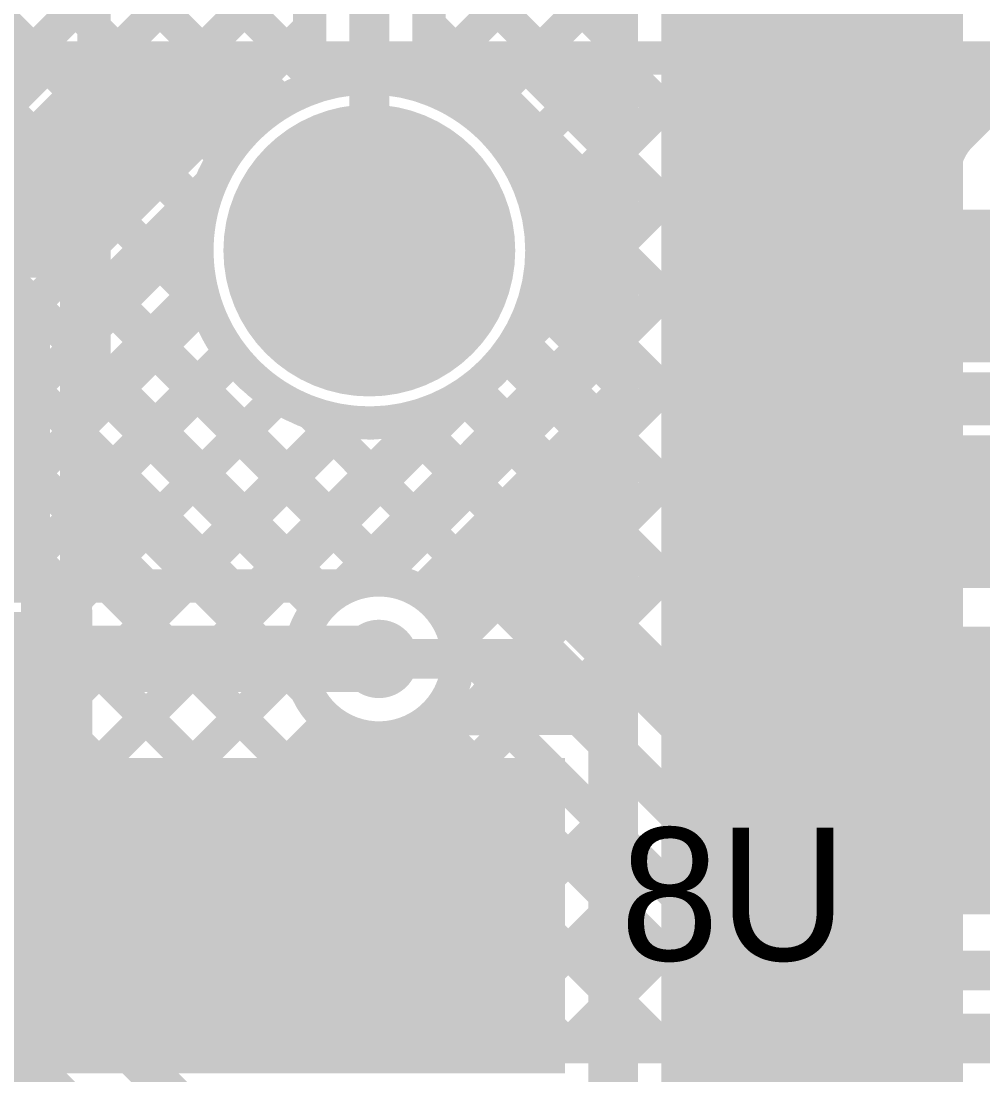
# Model space of a CAD drawing. Header units: millimetres. Extents: x 0.79 to 4.38, y 0.99 to 3.94.
# Drawn here: x 1.32 to 1.61, y 2.2115 to 2.5291 of the extents above; entities that cross this region are included whole.
import ezdxf

# ---------------------------------------------------------------- set-up
doc = ezdxf.new("R2010")
doc.units = ezdxf.units.MM
doc.header["$MEASUREMENT"] = 0
for name, color, linetype in [('BottomLayer', 5, 'Continuous'), ('BottomOverlay', 54, 'Continuous'), ('BottomPaste', 16, 'Continuous'), ('BottomSolder', 6, 'Continuous'), ('MultiLayer', 9, 'Continuous'), ('PadHoleLayer', 156, 'Continuous'), ('TopLayer', 1, 'Continuous'), ('TopOverlay', 2, 'Continuous'), ('TopSolder', 216, 'Continuous'), ('ViaHoleLayer', 16, 'Continuous')]:
    doc.layers.add(name, color=color, linetype=linetype)

# ---------------------------------------------------------------- blocks, each defined once
blk = doc.blocks.new('PS2801C_1_F3_A_B_2')
at = {"layer": 'BottomLayer'}
for points in [[(-0.03937, 0.03228), (0.03937, 0.03228), (-0.03937, 0.06772), (0.03937, 0.06772)], [(0.23622, 0.03228), (0.31496, 0.03228), (0.23622, 0.06772), (0.31496, 0.06772)], [(-0.03937, -0.01772), (0.03937, -0.01772), (-0.03937, 0.01772), (0.03937, 0.01772)], [(0.23622, -0.01772), (0.31496, -0.01772), (0.23622, 0.01772), (0.31496, 0.01772)]]:
    blk.add_solid(points, dxfattribs=at)
at = {"layer": 'BottomOverlay', "const_width": 0.01}
for points in [[(0.259, 0.085), (0.017, 0.085)], [(0.259, -0.035), (0.017, -0.035)]]:
    blk.add_lwpolyline(points, dxfattribs=at)
at = {"layer": 'BottomOverlay'}
for points, const_width in [([(0.0145, 0.085, 1), (0.0195, 0.085, 1)], 0.005), ([(0.2565, 0.085, 1), (0.2615, 0.085, 1)], 0.005), ([(-0.01993, -0.038, 1), (-0.03407, -0.038, 1)], 0.01575), ([(-0.03801, -0.038, 1), (-0.03013, -0.038, 1)], 0.00787), ([(-0.02387, -0.038, 1), (-0.01599, -0.038, 1)], 0.00787), ([(0.0145, -0.035, 1), (0.0195, -0.035, 1)], 0.005), ([(0.2565, -0.035, 1), (0.2615, -0.035, 1)], 0.005)]:
    blk.add_lwpolyline(points, format="xyb", close=True, dxfattribs=dict(at, const_width=const_width))
at = {"layer": 'BottomPaste'}
for points in [[(-0.03937, 0.03228), (0.03937, 0.03228), (-0.03937, 0.06772), (0.03937, 0.06772)], [(0.23622, 0.03228), (0.31496, 0.03228), (0.23622, 0.06772), (0.31496, 0.06772)], [(-0.03937, -0.01772), (0.03937, -0.01772), (-0.03937, 0.01772), (0.03937, 0.01772)], [(0.23622, -0.01772), (0.31496, -0.01772), (0.23622, 0.01772), (0.31496, 0.01772)]]:
    blk.add_solid(points, dxfattribs=at)
at = {"layer": 'BottomSolder'}
for points in [[(-0.04337, 0.02828), (0.04337, 0.02828), (-0.04337, 0.07172), (0.04337, 0.07172)], [(0.23222, 0.02828), (0.31896, 0.02828), (0.23222, 0.07172), (0.31896, 0.07172)], [(-0.04337, -0.02172), (0.04337, -0.02172), (-0.04337, 0.02172), (0.04337, 0.02172)], [(0.23222, -0.02172), (0.31896, -0.02172), (0.23222, 0.02172), (0.31896, 0.02172)]]:
    blk.add_solid(points, dxfattribs=at)
blk = doc.blocks.new('PS2801C_1_F3_A_B_4')
at = {"layer": 'BottomLayer'}
for points in [[(-0.03937, 0.03228), (0.03937, 0.03228), (-0.03937, 0.06772), (0.03937, 0.06772)], [(0.23622, 0.03228), (0.31496, 0.03228), (0.23622, 0.06772), (0.31496, 0.06772)], [(-0.03937, -0.01772), (0.03937, -0.01772), (-0.03937, 0.01772), (0.03937, 0.01772)], [(0.23622, -0.01772), (0.31496, -0.01772), (0.23622, 0.01772), (0.31496, 0.01772)]]:
    blk.add_solid(points, dxfattribs=at)
at = {"layer": 'BottomOverlay', "const_width": 0.01}
for points in [[(0.017, 0.085), (0.259, 0.085)], [(0.017, -0.035), (0.259, -0.035)]]:
    blk.add_lwpolyline(points, dxfattribs=at)
at = {"layer": 'BottomOverlay'}
for points, const_width in [([(0.0145, 0.085, 1), (0.0195, 0.085, 1)], 0.005), ([(0.2565, 0.085, 1), (0.2615, 0.085, 1)], 0.005), ([(-0.01993, -0.038, 1), (-0.03407, -0.038, 1)], 0.01575), ([(-0.03801, -0.038, 1), (-0.03013, -0.038, 1)], 0.00787), ([(-0.02387, -0.038, 1), (-0.01599, -0.038, 1)], 0.00787), ([(0.0145, -0.035, 1), (0.0195, -0.035, 1)], 0.005), ([(0.2565, -0.035, 1), (0.2615, -0.035, 1)], 0.005)]:
    blk.add_lwpolyline(points, format="xyb", close=True, dxfattribs=dict(at, const_width=const_width))
at = {"layer": 'BottomPaste'}
for points in [[(-0.03937, 0.03228), (0.03937, 0.03228), (-0.03937, 0.06772), (0.03937, 0.06772)], [(0.23622, 0.03228), (0.31496, 0.03228), (0.23622, 0.06772), (0.31496, 0.06772)], [(-0.03937, -0.01772), (0.03937, -0.01772), (-0.03937, 0.01772), (0.03937, 0.01772)], [(0.23622, -0.01772), (0.31496, -0.01772), (0.23622, 0.01772), (0.31496, 0.01772)]]:
    blk.add_solid(points, dxfattribs=at)
at = {"layer": 'BottomSolder'}
for points in [[(-0.04337, 0.02828), (0.04337, 0.02828), (-0.04337, 0.07172), (0.04337, 0.07172)], [(0.23222, 0.02828), (0.31896, 0.02828), (0.23222, 0.07172), (0.31896, 0.07172)], [(-0.04337, -0.02172), (0.04337, -0.02172), (-0.04337, 0.02172), (0.04337, 0.02172)], [(0.23222, -0.02172), (0.31896, -0.02172), (0.23222, 0.02172), (0.31896, 0.02172)]]:
    blk.add_solid(points, dxfattribs=at)
blk = doc.blocks.new('R__0603_B_31')
at = {"layer": 'BottomLayer'}
for points in [[(-0.045, 0.0175), (-0.045, -0.0175), (-0.015, 0.0175), (-0.015, -0.0175)], [(0.015, 0.0175), (0.015, -0.0175), (0.045, 0.0175), (0.045, -0.0175)]]:
    blk.add_solid(points, dxfattribs=at)
at = {"layer": 'BottomOverlay', "const_width": 0.01}
for points in [[(-0.052, -0.024), (-0.052, 0.024)], [(0.052, 0.024), (-0.052, 0.024)], [(0.052, -0.024), (0.052, 0.024)], [(0.052, -0.024), (-0.052, -0.024)]]:
    blk.add_lwpolyline(points, dxfattribs=at)
at = {"layer": 'BottomOverlay', "const_width": 0.005}
for points in [[(-0.0545, 0.024, 1), (-0.0495, 0.024, 1)], [(-0.0545, 0.024, 1), (-0.0495, 0.024, 1)], [(0.0495, 0.024, 1), (0.0545, 0.024, 1)], [(0.0495, 0.024, 1), (0.0545, 0.024, 1)], [(-0.0545, -0.024, 1), (-0.0495, -0.024, 1)], [(-0.0545, -0.024, 1), (-0.0495, -0.024, 1)], [(0.0495, -0.024, 1), (0.0545, -0.024, 1)], [(0.0495, -0.024, 1), (0.0545, -0.024, 1)]]:
    blk.add_lwpolyline(points, format="xyb", close=True, dxfattribs=at)
at = {"layer": 'BottomPaste'}
for points in [[(-0.045, 0.0175), (-0.045, -0.0175), (-0.015, 0.0175), (-0.015, -0.0175)], [(0.015, 0.0175), (0.015, -0.0175), (0.045, 0.0175), (0.045, -0.0175)]]:
    blk.add_solid(points, dxfattribs=at)
at = {"layer": 'BottomSolder'}
for points in [[(-0.049, 0.0215), (-0.049, -0.0215), (-0.011, 0.0215), (-0.011, -0.0215)], [(0.011, 0.0215), (0.011, -0.0215), (0.049, 0.0215), (0.049, -0.0215)]]:
    blk.add_solid(points, dxfattribs=at)
blk = doc.blocks.new('R__0402_B_35')
at = {"layer": 'BottomLayer'}
for points in [[(-0.0275, 0.0125), (-0.0275, -0.0125), (-0.0095, 0.0125), (-0.0095, -0.0125)], [(0.0095, 0.0125), (0.0095, -0.0125), (0.0275, 0.0125), (0.0275, -0.0125)]]:
    blk.add_solid(points, dxfattribs=at)
at = {"layer": 'BottomOverlay', "const_width": 0.01}
for points in [[(-0.034, 0.019), (-0.034, -0.019)], [(-0.034, 0.019), (0.034, 0.019)], [(0.034, 0.019), (0.034, -0.019)], [(-0.034, -0.019), (0.034, -0.019)]]:
    blk.add_lwpolyline(points, dxfattribs=at)
at = {"layer": 'BottomOverlay', "const_width": 0.005}
for points in [[(-0.0365, 0.019, 1), (-0.0315, 0.019, 1)], [(-0.0365, 0.019, 1), (-0.0315, 0.019, 1)], [(0.0315, 0.019, 1), (0.0365, 0.019, 1)], [(0.0315, 0.019, 1), (0.0365, 0.019, 1)], [(-0.0365, -0.019, 1), (-0.0315, -0.019, 1)], [(-0.0365, -0.019, 1), (-0.0315, -0.019, 1)], [(0.0315, -0.019, 1), (0.0365, -0.019, 1)], [(0.0315, -0.019, 1), (0.0365, -0.019, 1)]]:
    blk.add_lwpolyline(points, format="xyb", close=True, dxfattribs=at)
at = {"layer": 'BottomPaste'}
for points in [[(-0.0275, 0.0125), (-0.0275, -0.0125), (-0.0095, 0.0125), (-0.0095, -0.0125)], [(0.0095, 0.0125), (0.0095, -0.0125), (0.0275, 0.0125), (0.0275, -0.0125)]]:
    blk.add_solid(points, dxfattribs=at)
at = {"layer": 'BottomSolder'}
for points in [[(-0.0315, 0.0165), (-0.0315, -0.0165), (-0.0055, 0.0165), (-0.0055, -0.0165)], [(0.0055, 0.0165), (0.0055, -0.0165), (0.0315, 0.0165), (0.0315, -0.0165)]]:
    blk.add_solid(points, dxfattribs=at)
blk = doc.blocks.new('R__0603_B_36')
at = {"layer": 'BottomLayer'}
for points in [[(-0.045, 0.0175), (-0.045, -0.0175), (-0.015, 0.0175), (-0.015, -0.0175)], [(0.015, 0.0175), (0.015, -0.0175), (0.045, 0.0175), (0.045, -0.0175)]]:
    blk.add_solid(points, dxfattribs=at)
at = {"layer": 'BottomOverlay', "const_width": 0.01}
for points in [[(-0.052, 0.024), (-0.052, -0.024)], [(-0.052, 0.024), (0.052, 0.024)], [(0.052, 0.024), (0.052, -0.024)], [(-0.052, -0.024), (0.052, -0.024)]]:
    blk.add_lwpolyline(points, dxfattribs=at)
at = {"layer": 'BottomOverlay', "const_width": 0.005}
for points in [[(-0.0545, 0.024, 1), (-0.0495, 0.024, 1)], [(-0.0545, 0.024, 1), (-0.0495, 0.024, 1)], [(0.0495, 0.024, 1), (0.0545, 0.024, 1)], [(0.0495, 0.024, 1), (0.0545, 0.024, 1)], [(-0.0545, -0.024, 1), (-0.0495, -0.024, 1)], [(-0.0545, -0.024, 1), (-0.0495, -0.024, 1)], [(0.0495, -0.024, 1), (0.0545, -0.024, 1)], [(0.0495, -0.024, 1), (0.0545, -0.024, 1)]]:
    blk.add_lwpolyline(points, format="xyb", close=True, dxfattribs=at)
at = {"layer": 'BottomPaste'}
for points in [[(-0.045, 0.0175), (-0.045, -0.0175), (-0.015, 0.0175), (-0.015, -0.0175)], [(0.015, 0.0175), (0.015, -0.0175), (0.045, 0.0175), (0.045, -0.0175)]]:
    blk.add_solid(points, dxfattribs=at)
at = {"layer": 'BottomSolder'}
for points in [[(-0.049, 0.0215), (-0.049, -0.0215), (-0.011, 0.0215), (-0.011, -0.0215)], [(0.011, 0.0215), (0.011, -0.0215), (0.049, 0.0215), (0.049, -0.0215)]]:
    blk.add_solid(points, dxfattribs=at)
blk = doc.blocks.new('T________B_____12_P___95')
at = {"layer": 'BottomLayer', "const_width": 0.04}
for points in [[(0.98, 0, 1), (1.02, 0, 1)], [(1.18, 0, 1), (1.22, 0, 1)]]:
    blk.add_lwpolyline(points, format="xyb", close=True, dxfattribs=at)
at = {"layer": 'BottomSolder', "const_width": 0.044}
for points in [[(0.978, 0, 1), (1.022, 0, 1)], [(1.178, 0, 1), (1.222, 0, 1)]]:
    blk.add_lwpolyline(points, format="xyb", close=True, dxfattribs=at)
at = {"layer": 'MultiLayer', "const_width": 0.04}
for points in [[(0.98, 0, 1), (1.02, 0, 1)], [(1.18, 0, 1), (1.22, 0, 1)]]:
    blk.add_lwpolyline(points, format="xyb", close=True, dxfattribs=at)
at = {"layer": 'PadHoleLayer', "const_width": 0.0275}
for points in [[(0.98625, 0, 1), (1.01375, 0, 1)], [(1.18625, 0, 1), (1.21375, 0, 1)]]:
    blk.add_lwpolyline(points, format="xyb", close=True, dxfattribs=at)
at = {"layer": 'TopLayer', "const_width": 0.04}
for points in [[(0.98, 0, 1), (1.02, 0, 1)], [(1.18, 0, 1), (1.22, 0, 1)]]:
    blk.add_lwpolyline(points, format="xyb", close=True, dxfattribs=at)
at = {"layer": 'TopOverlay', "const_width": 0.01}
blk.add_lwpolyline([(-0.105, -0.162), (2.325, -0.162)], dxfattribs=at)
at = {"layer": 'TopSolder', "const_width": 0.044}
for points in [[(0.978, 0, 1), (1.022, 0, 1)], [(1.178, 0, 1), (1.222, 0, 1)]]:
    blk.add_lwpolyline(points, format="xyb", close=True, dxfattribs=at)

msp = doc.modelspace()

# ---------------------------------------------------------------- linework, layer by layer
at = {"layer": 'BottomLayer'}
for points, const_width in [([(1.034, 2.78438), (1.37612, 2.44226)], 0.01), ([(1.034, 2.75609), (1.33331, 2.45678)], 0.01), ([(1.034, 2.22194), (1.33006, 2.518)], 0.01), ([(1.29713, 2.45678), (1.35834, 2.518)], 0.01), ([(1.315, 2.518), (1.61353, 2.518)], 0.01), ([(1.32541, 2.45678), (1.38663, 2.518)], 0.01), ([(1.32866, 2.518), (1.37445, 2.47221)], 0.01), ([(1.35695, 2.518), (1.38355, 2.4914)], 0.01), ([(1.38523, 2.518), (1.39849, 2.50474)], 0.01), ([(1.40485, 2.50794), (1.41491, 2.518)], 0.01), ([(1.41352, 2.518), (1.41978, 2.51174)], 0.01), ([(1.42731, 2.3607), (1.58462, 2.518)], 0.01), ([(1.43602, 2.51082), (1.4432, 2.518)], 0.01), ([(1.4418, 2.518), (1.58662, 2.37318)], 0.01), ([(1.44979, 2.35489), (1.6129, 2.518)], 0.01), ([(1.45556, 2.50208), (1.47148, 2.518)], 0.01), ([(1.46441, 2.42608), (1.55633, 2.518)], 0.01), ([(1.46918, 2.48742), (1.49977, 2.518)], 0.01), ([(1.47008, 2.518), (1.58662, 2.40146)], 0.01), ([(1.47659, 2.46654), (1.52805, 2.518)], 0.01), ([(1.49837, 2.518), (1.58662, 2.42975)], 0.01), ([(1.52665, 2.518), (1.58662, 2.45803)], 0.01), ([(1.55494, 2.518), (1.59812, 2.47481)], 0.01), ([(1.58322, 2.518), (1.60488, 2.49634)], 0.01), ([(1.61151, 2.518), (1.61902, 2.51048)], 0.01), ([(1.60342, 2.49487), (1.62191, 2.51337)], 0.01), ([(1.33672, 2.4398), (1.37706, 2.48015)], 0.01), ([(1.59812, 2.47229), (1.59812, 2.48212)], 0.01), ([(1.59547, 2.47229), (1.59812, 2.47494)], 0.01), ([(1.58662, 2.47229), (1.59812, 2.47229)], 0.01), ([(1.58662, 2.41829), (1.58662, 2.47229)], 0.01), ([(1.47719, 2.354), (1.58662, 2.46344)], 0.01), ([(1.27728, 2.45678), (1.33672, 2.45678)], 0.01), ([(1.33331, 2.45678), (1.33672, 2.45338)], 0.01), ([(1.33672, 2.35404), (1.33672, 2.45678)], 0.01), ([(1.47674, 2.45478), (1.58641, 2.34511)], 0.01), ([(1.33672, 2.45338), (1.42944, 2.36065)], 0.01), ([(1.33672, 2.41152), (1.37418, 2.44898)], 0.01), ([(1.49271, 2.34124), (1.58662, 2.43515)], 0.01), ([(1.46974, 2.43349), (1.58641, 2.31683)], 0.01), ([(1.33672, 2.38324), (1.38292, 2.42944)], 0.01), ([(1.33672, 2.42509), (1.40963, 2.35218)], 0.01), ([(1.3365, 2.29817), (1.45892, 2.42059)], 0.01), ([(1.33672, 2.35495), (1.39758, 2.41582)], 0.01), ([(1.4564, 2.41855), (1.58641, 2.28854)], 0.01), ([(1.58662, 2.41829), (1.64562, 2.41829)], 0.01), ([(1.59204, 2.41229), (1.59804, 2.41829)], 0.01), ([(1.59808, 2.41829), (1.60408, 2.41229)], 0.01), ([(1.40726, 2.41112), (1.46349, 2.35489)], 0.01), ([(1.43721, 2.40945), (1.58566, 2.261)], 0.01), ([(1.58662, 2.41229), (1.64562, 2.41229)], 0.01), ([(1.58662, 2.35829), (1.58662, 2.41229)], 0.01), ([(1.58662, 2.40687), (1.59204, 2.41229)], 0.01), ([(1.3365, 2.32645), (1.41846, 2.40841)], 0.01), ([(1.50685, 2.3271), (1.58662, 2.40687)], 0.01), ([(1.33672, 2.39681), (1.406, 2.32752)], 0.01), ([(1.521, 2.31296), (1.58662, 2.37858)], 0.01), ([(1.33672, 2.36852), (1.39977, 2.30547)], 0.01), ([(1.58662, 2.35829), (1.59812, 2.35829)], 0.01), ([(1.59098, 2.35466), (1.59461, 2.35829)], 0.01), ([(1.59812, 2.35466), (1.59812, 2.35829)], 0.01), ([(1.325, 2.35404), (1.33672, 2.35404)], 0.01), ([(1.325, 2.351), (1.325, 2.35404)], 0.01), ([(1.33277, 2.351), (1.3358, 2.35404)], 0.01), ([(1.44348, 2.35489), (1.4716, 2.35489)], 0.01), ([(1.58641, 2.35466), (1.59812, 2.35466)], 0.01), ([(1.58641, 2.35008), (1.59098, 2.35466)], 0.01), ([(1.58641, 2.261), (1.58641, 2.35466)], 0.01), ([(1.325, 2.351), (1.3365, 2.351)], 0.01), ([(1.3365, 2.297), (1.3365, 2.351)], 0.01), ([(1.48436, 2.3496), (1.57295, 2.261)], 0.01), ([(1.53514, 2.29881), (1.58641, 2.35008)], 0.01), ([(1.3365, 2.34046), (1.38443, 2.29253)], 0.01), ([(1.3365, 2.26988), (1.40409, 2.33747)], 0.01), ([(1.42789, 2.33689), (1.4716, 2.33689)], 0.012), ([(1.4716, 2.33689), (1.5655, 2.243)], 0.012), ([(1.54928, 2.28467), (1.58641, 2.3218)], 0.01), ([(1.40107, 2.30617), (1.41312, 2.31822)], 0.01), ([(1.44318, 2.31863), (1.54181, 2.22)], 0.01), ([(1.44348, 2.31889), (1.46415, 2.31889)], 0.01), ([(1.46415, 2.31889), (1.55275, 2.2303)], 0.01), ([(1.41852, 2.315), (1.42163, 2.31189)], 0.01), ([(1.43434, 2.31115), (1.43904, 2.31585)], 0.01), ([(1.45438, 2.30291), (1.46726, 2.31578)], 0.01), ([(1.3365, 2.31217), (1.37487, 2.27381)], 0.01), ([(1.4684, 2.28864), (1.4814, 2.30164)], 0.01), ([(1.2775, 2.297), (1.3365, 2.297)], 0.01), ([(1.32339, 2.297), (1.32939, 2.291)], 0.01), ([(1.32933, 2.291), (1.33533, 2.297)], 0.01), ([(1.56342, 2.27053), (1.58641, 2.29351)], 0.01), ([(1.2775, 2.291), (1.3365, 2.291)], 0.01), ([(1.3365, 2.25996), (1.3365, 2.291)], 0.01), ([(1.47633, 2.26829), (1.49554, 2.2875)], 0.01), ([(1.3365, 2.28389), (1.37513, 2.24525)], 0.01), ([(1.34568, 2.25078), (1.37883, 2.28393)], 0.01), ([(1.46962, 2.23329), (1.50968, 2.27336)], 0.01), ([(1.307, 2.264), (1.369, 2.202)], 0.012), ([(1.58218, 2.261), (1.58641, 2.26523)], 0.01), ([(1.3365, 2.25996), (1.37646, 2.22)], 0.01), ([(1.57295, 2.261), (1.58641, 2.261)], 0.01), ([(1.48461, 2.22), (1.52382, 2.25922)], 0.01), ([(1.47689, 2.25663), (1.51353, 2.22)], 0.01), ([(1.35982, 2.23663), (1.37385, 2.25066)], 0.01), ([(1.51289, 2.22), (1.53797, 2.24507)], 0.01), ([(1.5655, 2.243), (1.722, 2.243)], 0.012), ([(1.30854, 2.237), (1.31735, 2.22819)], 0.01), ([(1.47047, 2.23477), (1.48524, 2.22)], 0.01), ([(1.306, 2.22819), (1.31735, 2.22819)], 0.01), ([(1.37396, 2.22249), (1.38209, 2.23062)], 0.01), ([(1.54118, 2.22), (1.55211, 2.23093)], 0.01), ([(1.56509, 2.225), (1.57009, 2.22)], 0.01), ([(1.5655, 2.225), (1.722, 2.225)], 0.01), ([(1.56946, 2.22), (1.57446, 2.225)], 0.01), ([(1.59338, 2.225), (1.59838, 2.22)], 0.01), ([(1.59775, 2.22), (1.60275, 2.225)], 0.01), ([(1.37646, 2.22), (1.39177, 2.22)], 0.01), ([(1.45823, 2.22), (2.09467, 2.22)], 0.01), ([(1.306, 2.20369), (1.32431, 2.20369)], 0.025), ([(1.32431, 2.20369), (1.361, 2.167)], 0.025)]:
    msp.add_lwpolyline(points, dxfattribs=dict(at, const_width=const_width))
at = {"layer": 'BottomLayer', "const_width": 0.01}
for points in [[(1.315, 2.518, -0.199396), (1.30225, 2.5233)], [(1.315, 2.518, -0.198912), (1.30227, 2.52327)], [(1.62191, 2.51337, -0.101619), (1.61353, 2.518)], [(1.59812, 2.48212, -0.199396), (1.60342, 2.49487)], [(1.59812, 2.48212, -0.198912), (1.60339, 2.49485)], [(1.44348, 2.31889, -2.188794), (1.44348, 2.35489)], [(1.4716, 2.35489, -0.199396), (1.48436, 2.3496)], [(1.4716, 2.35489, -0.198912), (1.48433, 2.34962)], [(1.39177, 2.22, -1.573999), (1.477, 2.26)], [(1.477, 2.26, -0.222999), (1.45823, 2.22)], [(1.5655, 2.225, -0.199396), (1.55275, 2.2303)], [(1.5655, 2.225, -0.198912), (1.55277, 2.23027)]]:
    msp.add_lwpolyline(points, format="xyb", dxfattribs=at)
at = {"layer": 'BottomLayer'}
for points, const_width in [([(1.3125, 2.518, 1), (1.3175, 2.518, 1)], 0.005), ([(1.3125, 2.518, 1), (1.3175, 2.518, 1)], 0.005), ([(1.3125, 2.518, 1), (1.3175, 2.518, 1)], 0.005), ([(1.32616, 2.518, 1), (1.33116, 2.518, 1)], 0.005), ([(1.32756, 2.518, 1), (1.33256, 2.518, 1)], 0.005), ([(1.35445, 2.518, 1), (1.35945, 2.518, 1)], 0.005), ([(1.35584, 2.518, 1), (1.36084, 2.518, 1)], 0.005), ([(1.38273, 2.518, 1), (1.38773, 2.518, 1)], 0.005), ([(1.38413, 2.518, 1), (1.38913, 2.518, 1)], 0.005), ([(1.41102, 2.518, 1), (1.41602, 2.518, 1)], 0.005), ([(1.41241, 2.518, 1), (1.41741, 2.518, 1)], 0.005), ([(1.4393, 2.518, 1), (1.4443, 2.518, 1)], 0.005), ([(1.4407, 2.518, 1), (1.4457, 2.518, 1)], 0.005), ([(1.46758, 2.518, 1), (1.47258, 2.518, 1)], 0.005), ([(1.46898, 2.518, 1), (1.47398, 2.518, 1)], 0.005), ([(1.49587, 2.518, 1), (1.50087, 2.518, 1)], 0.005), ([(1.49727, 2.518, 1), (1.50227, 2.518, 1)], 0.005), ([(1.52415, 2.518, 1), (1.52915, 2.518, 1)], 0.005), ([(1.52555, 2.518, 1), (1.53055, 2.518, 1)], 0.005), ([(1.55244, 2.518, 1), (1.55744, 2.518, 1)], 0.005), ([(1.55383, 2.518, 1), (1.55883, 2.518, 1)], 0.005), ([(1.58072, 2.518, 1), (1.58572, 2.518, 1)], 0.005), ([(1.58212, 2.518, 1), (1.58712, 2.518, 1)], 0.005), ([(1.60901, 2.518, 1), (1.61401, 2.518, 1)], 0.005), ([(1.6104, 2.518, 1), (1.6154, 2.518, 1)], 0.005), ([(1.61103, 2.518, 1), (1.61603, 2.518, 1)], 0.005), ([(1.61103, 2.518, 1), (1.61603, 2.518, 1)], 0.005), ([(1.477, 2.46, 1), (1.373, 2.46, 1)], 0.01), ([(1.41728, 2.51174, 1), (1.42228, 2.51174, 1)], 0.005), ([(1.43352, 2.51082, 1), (1.43852, 2.51082, 1)], 0.005), ([(1.40235, 2.50794, 1), (1.40735, 2.50794, 1)], 0.005), ([(1.39599, 2.50474, 1), (1.40099, 2.50474, 1)], 0.005), ([(1.45306, 2.50208, 1), (1.45806, 2.50208, 1)], 0.005), ([(1.60238, 2.49634, 1), (1.60738, 2.49634, 1)], 0.005), ([(1.60089, 2.49485, 1), (1.60589, 2.49485, 1)], 0.005), ([(1.60092, 2.49487, 1), (1.60592, 2.49487, 1)], 0.005), ([(1.60092, 2.49487, 1), (1.60592, 2.49487, 1)], 0.005), ([(1.38105, 2.4914, 1), (1.38605, 2.4914, 1)], 0.005), ([(1.46668, 2.48742, 1), (1.47168, 2.48742, 1)], 0.005), ([(1.37456, 2.48015, 1), (1.37956, 2.48015, 1)], 0.005), ([(1.59562, 2.48212, 1), (1.60062, 2.48212, 1)], 0.005), ([(1.59562, 2.48212, 1), (1.60062, 2.48212, 1)], 0.005), ([(1.59562, 2.48212, 1), (1.60062, 2.48212, 1)], 0.005), ([(1.59562, 2.47494, 1), (1.60062, 2.47494, 1)], 0.005), ([(1.59562, 2.47481, 1), (1.60062, 2.47481, 1)], 0.005), ([(1.37195, 2.47221, 1), (1.37695, 2.47221, 1)], 0.005), ([(1.58412, 2.47229, 1), (1.58912, 2.47229, 1)], 0.005), ([(1.58412, 2.47229, 1), (1.58912, 2.47229, 1)], 0.005), ([(1.59297, 2.47229, 1), (1.59797, 2.47229, 1)], 0.005), ([(1.59562, 2.47229, 1), (1.60062, 2.47229, 1)], 0.005), ([(1.59562, 2.47229, 1), (1.60062, 2.47229, 1)], 0.005), ([(1.47409, 2.46654, 1), (1.47909, 2.46654, 1)], 0.005), ([(1.58412, 2.46344, 1), (1.58912, 2.46344, 1)], 0.005), ([(1.3705, 2.46, 1), (1.3755, 2.46, 1)], 0.005), ([(1.4745, 2.46, 1), (1.4795, 2.46, 1)], 0.005), ([(1.32291, 2.45678, 1), (1.32791, 2.45678, 1)], 0.005), ([(1.33081, 2.45678, 1), (1.33581, 2.45678, 1)], 0.005), ([(1.33081, 2.45678, 1), (1.33581, 2.45678, 1)], 0.005), ([(1.33422, 2.45678, 1), (1.33922, 2.45678, 1)], 0.005), ([(1.33422, 2.45678, 1), (1.33922, 2.45678, 1)], 0.005), ([(1.58412, 2.45803, 1), (1.58912, 2.45803, 1)], 0.005), ([(1.47424, 2.45478, 1), (1.47924, 2.45478, 1)], 0.005), ([(1.33422, 2.45338, 1), (1.33922, 2.45338, 1)], 0.005), ([(1.33422, 2.45338, 1), (1.33922, 2.45338, 1)], 0.005), ([(1.37168, 2.44898, 1), (1.37668, 2.44898, 1)], 0.005), ([(1.37362, 2.44226, 1), (1.37862, 2.44226, 1)], 0.005), ([(1.33422, 2.4398, 1), (1.33922, 2.4398, 1)], 0.005), ([(1.58412, 2.43515, 1), (1.58912, 2.43515, 1)], 0.005), ([(1.46724, 2.43349, 1), (1.47224, 2.43349, 1)], 0.005), ([(1.38042, 2.42944, 1), (1.38542, 2.42944, 1)], 0.005), ([(1.58412, 2.42975, 1), (1.58912, 2.42975, 1)], 0.005), ([(1.33422, 2.42509, 1), (1.33922, 2.42509, 1)], 0.005), ([(1.46191, 2.42608, 1), (1.46691, 2.42608, 1)], 0.005), ([(1.45642, 2.42059, 1), (1.46142, 2.42059, 1)], 0.005), ([(1.39508, 2.41582, 1), (1.40008, 2.41582, 1)], 0.005), ([(1.4539, 2.41855, 1), (1.4589, 2.41855, 1)], 0.005), ([(1.58412, 2.41829, 1), (1.58912, 2.41829, 1)], 0.005), ([(1.58412, 2.41829, 1), (1.58912, 2.41829, 1)], 0.005), ([(1.59554, 2.41829, 1), (1.60054, 2.41829, 1)], 0.005), ([(1.59558, 2.41829, 1), (1.60058, 2.41829, 1)], 0.005), ([(1.33422, 2.41152, 1), (1.33922, 2.41152, 1)], 0.005), ([(1.40476, 2.41112, 1), (1.40976, 2.41112, 1)], 0.005), ([(1.43471, 2.40945, 1), (1.43971, 2.40945, 1)], 0.005), ([(1.58412, 2.41229, 1), (1.58912, 2.41229, 1)], 0.005), ([(1.58412, 2.41229, 1), (1.58912, 2.41229, 1)], 0.005), ([(1.58954, 2.41229, 1), (1.59454, 2.41229, 1)], 0.005), ([(1.58954, 2.41229, 1), (1.59454, 2.41229, 1)], 0.005), ([(1.60158, 2.41229, 1), (1.60658, 2.41229, 1)], 0.005), ([(1.41596, 2.40841, 1), (1.42096, 2.40841, 1)], 0.005), ([(1.58412, 2.40687, 1), (1.58912, 2.40687, 1)], 0.005), ([(1.58412, 2.40687, 1), (1.58912, 2.40687, 1)], 0.005), ([(1.58412, 2.40146, 1), (1.58912, 2.40146, 1)], 0.005), ([(1.33422, 2.39681, 1), (1.33922, 2.39681, 1)], 0.005), ([(1.33422, 2.38324, 1), (1.33922, 2.38324, 1)], 0.005), ([(1.58412, 2.37858, 1), (1.58912, 2.37858, 1)], 0.005), ([(1.58412, 2.37318, 1), (1.58912, 2.37318, 1)], 0.005), ([(1.33422, 2.36852, 1), (1.33922, 2.36852, 1)], 0.005), ([(1.42481, 2.3607, 1), (1.42981, 2.3607, 1)], 0.005), ([(1.42694, 2.36065, 1), (1.43194, 2.36065, 1)], 0.005), ([(1.58412, 2.35829, 1), (1.58912, 2.35829, 1)], 0.005), ([(1.58412, 2.35829, 1), (1.58912, 2.35829, 1)], 0.005), ([(1.59211, 2.35829, 1), (1.59711, 2.35829, 1)], 0.005), ([(1.59562, 2.35829, 1), (1.60062, 2.35829, 1)], 0.005), ([(1.59562, 2.35829, 1), (1.60062, 2.35829, 1)], 0.005), ([(1.3225, 2.35404, 1), (1.3275, 2.35404, 1)], 0.005), ([(1.3225, 2.35404, 1), (1.3275, 2.35404, 1)], 0.005), ([(1.3333, 2.35404, 1), (1.3383, 2.35404, 1)], 0.005), ([(1.33422, 2.35495, 1), (1.33922, 2.35495, 1)], 0.005), ([(1.33422, 2.35404, 1), (1.33922, 2.35404, 1)], 0.005), ([(1.33422, 2.35404, 1), (1.33922, 2.35404, 1)], 0.005), ([(1.40713, 2.35218, 1), (1.41213, 2.35218, 1)], 0.005), ([(1.44098, 2.35489, 1), (1.44598, 2.35489, 1)], 0.005), ([(1.44098, 2.35489, 1), (1.44598, 2.35489, 1)], 0.005), ([(1.44729, 2.35489, 1), (1.45229, 2.35489, 1)], 0.005), ([(1.46099, 2.35489, 1), (1.46599, 2.35489, 1)], 0.005), ([(1.4691, 2.35489, 1), (1.4741, 2.35489, 1)], 0.005), ([(1.4691, 2.35489, 1), (1.4741, 2.35489, 1)], 0.005), ([(1.4691, 2.35489, 1), (1.4741, 2.35489, 1)], 0.005), ([(1.47469, 2.354, 1), (1.47969, 2.354, 1)], 0.005), ([(1.58391, 2.35466, 1), (1.58891, 2.35466, 1)], 0.005), ([(1.58391, 2.35466, 1), (1.58891, 2.35466, 1)], 0.005), ([(1.58848, 2.35466, 1), (1.59348, 2.35466, 1)], 0.005), ([(1.58848, 2.35466, 1), (1.59348, 2.35466, 1)], 0.005), ([(1.59562, 2.35466, 1), (1.60062, 2.35466, 1)], 0.005), ([(1.59562, 2.35466, 1), (1.60062, 2.35466, 1)], 0.005), ([(1.3225, 2.351, 1), (1.3275, 2.351, 1)], 0.005), ([(1.3225, 2.351, 1), (1.3275, 2.351, 1)], 0.005), ([(1.33027, 2.351, 1), (1.33527, 2.351, 1)], 0.005), ([(1.334, 2.351, 1), (1.339, 2.351, 1)], 0.005), ([(1.334, 2.351, 1), (1.339, 2.351, 1)], 0.005), ([(1.48183, 2.34962, 1), (1.48683, 2.34962, 1)], 0.005), ([(1.48186, 2.3496, 1), (1.48686, 2.3496, 1)], 0.005), ([(1.48186, 2.3496, 1), (1.48686, 2.3496, 1)], 0.005), ([(1.58391, 2.35008, 1), (1.58891, 2.35008, 1)], 0.005), ([(1.58391, 2.35008, 1), (1.58891, 2.35008, 1)], 0.005), ([(1.42199, 2.33689, 1), (1.4338, 2.33689, 1)], 0.01181), ([(1.58391, 2.34511, 1), (1.58891, 2.34511, 1)], 0.005), ([(1.334, 2.34046, 1), (1.339, 2.34046, 1)], 0.005), ([(1.49021, 2.34124, 1), (1.49521, 2.34124, 1)], 0.005), ([(1.40159, 2.33747, 1), (1.40659, 2.33747, 1)], 0.005), ([(1.42489, 2.33689, 1), (1.43089, 2.33689, 1)], 0.006), ([(1.4686, 2.33689, 1), (1.4746, 2.33689, 1)], 0.006), ([(1.4686, 2.33689, 1), (1.4746, 2.33689, 1)], 0.006), ([(1.4035, 2.32752, 1), (1.4085, 2.32752, 1)], 0.005), ([(1.50435, 2.3271, 1), (1.50935, 2.3271, 1)], 0.005), ([(1.334, 2.32645, 1), (1.339, 2.32645, 1)], 0.005), ([(1.58391, 2.3218, 1), (1.58891, 2.3218, 1)], 0.005), ([(1.41062, 2.31822, 1), (1.41562, 2.31822, 1)], 0.005), ([(1.44068, 2.31863, 1), (1.44568, 2.31863, 1)], 0.005), ([(1.44098, 2.31889, 1), (1.44598, 2.31889, 1)], 0.005), ([(1.44098, 2.31889, 1), (1.44598, 2.31889, 1)], 0.005), ([(1.46165, 2.31889, 1), (1.46665, 2.31889, 1)], 0.005), ([(1.46165, 2.31889, 1), (1.46665, 2.31889, 1)], 0.005), ([(1.41602, 2.315, 1), (1.42102, 2.315, 1)], 0.005), ([(1.43654, 2.31585, 1), (1.44154, 2.31585, 1)], 0.005), ([(1.46476, 2.31578, 1), (1.46976, 2.31578, 1)], 0.005), ([(1.58391, 2.31683, 1), (1.58891, 2.31683, 1)], 0.005), ([(1.334, 2.31217, 1), (1.339, 2.31217, 1)], 0.005), ([(1.41913, 2.31189, 1), (1.42413, 2.31189, 1)], 0.005), ([(1.43184, 2.31115, 1), (1.43684, 2.31115, 1)], 0.005), ([(1.5185, 2.31296, 1), (1.5235, 2.31296, 1)], 0.005), ([(1.39727, 2.30547, 1), (1.40227, 2.30547, 1)], 0.005), ([(1.39857, 2.30617, 1), (1.40357, 2.30617, 1)], 0.005), ([(1.45188, 2.30291, 1), (1.45688, 2.30291, 1)], 0.005), ([(1.4789, 2.30164, 1), (1.4839, 2.30164, 1)], 0.005), ([(1.334, 2.29817, 1), (1.339, 2.29817, 1)], 0.005), ([(1.53264, 2.29881, 1), (1.53764, 2.29881, 1)], 0.005), ([(1.32089, 2.297, 1), (1.32589, 2.297, 1)], 0.005), ([(1.33283, 2.297, 1), (1.33783, 2.297, 1)], 0.005), ([(1.334, 2.297, 1), (1.339, 2.297, 1)], 0.005), ([(1.334, 2.297, 1), (1.339, 2.297, 1)], 0.005), ([(1.38193, 2.29253, 1), (1.38693, 2.29253, 1)], 0.005), ([(1.58391, 2.29351, 1), (1.58891, 2.29351, 1)], 0.005), ([(1.32683, 2.291, 1), (1.33183, 2.291, 1)], 0.005), ([(1.32689, 2.291, 1), (1.33189, 2.291, 1)], 0.005), ([(1.334, 2.291, 1), (1.339, 2.291, 1)], 0.005), ([(1.334, 2.291, 1), (1.339, 2.291, 1)], 0.005), ([(1.4659, 2.28864, 1), (1.4709, 2.28864, 1)], 0.005), ([(1.58391, 2.28854, 1), (1.58891, 2.28854, 1)], 0.005), ([(1.49304, 2.2875, 1), (1.49804, 2.2875, 1)], 0.005), ([(1.334, 2.28389, 1), (1.339, 2.28389, 1)], 0.005), ([(1.37633, 2.28393, 1), (1.38133, 2.28393, 1)], 0.005), ([(1.54678, 2.28467, 1), (1.55178, 2.28467, 1)], 0.005), ([(1.37237, 2.27381, 1), (1.37737, 2.27381, 1)], 0.005), ([(1.50718, 2.27336, 1), (1.51218, 2.27336, 1)], 0.005), ([(1.334, 2.26988, 1), (1.339, 2.26988, 1)], 0.005), ([(1.56092, 2.27053, 1), (1.56592, 2.27053, 1)], 0.005), ([(1.47383, 2.26829, 1), (1.47883, 2.26829, 1)], 0.005), ([(1.58391, 2.26523, 1), (1.58891, 2.26523, 1)], 0.005), ([(1.334, 2.25996, 1), (1.339, 2.25996, 1)], 0.005), ([(1.334, 2.25996, 1), (1.339, 2.25996, 1)], 0.005), ([(1.4745, 2.26, 1), (1.4795, 2.26, 1)], 0.005), ([(1.4745, 2.26, 1), (1.4795, 2.26, 1)], 0.005), ([(1.57045, 2.261, 1), (1.57545, 2.261, 1)], 0.005), ([(1.57045, 2.261, 1), (1.57545, 2.261, 1)], 0.005), ([(1.57968, 2.261, 1), (1.58468, 2.261, 1)], 0.005), ([(1.58316, 2.261, 1), (1.58816, 2.261, 1)], 0.005), ([(1.58391, 2.261, 1), (1.58891, 2.261, 1)], 0.005), ([(1.58391, 2.261, 1), (1.58891, 2.261, 1)], 0.005), ([(1.52132, 2.25922, 1), (1.52632, 2.25922, 1)], 0.005), ([(1.47439, 2.25663, 1), (1.47939, 2.25663, 1)], 0.005), ([(1.34318, 2.25078, 1), (1.34818, 2.25078, 1)], 0.005), ([(1.37135, 2.25066, 1), (1.37635, 2.25066, 1)], 0.005), ([(1.37263, 2.24525, 1), (1.37763, 2.24525, 1)], 0.005), ([(1.53547, 2.24507, 1), (1.54047, 2.24507, 1)], 0.005), ([(1.5625, 2.243, 1), (1.5685, 2.243, 1)], 0.006), ([(1.5625, 2.243, 1), (1.5685, 2.243, 1)], 0.006), ([(1.35732, 2.23663, 1), (1.36232, 2.23663, 1)], 0.005), ([(1.46797, 2.23477, 1), (1.47297, 2.23477, 1)], 0.005), ([(1.46712, 2.23329, 1), (1.47212, 2.23329, 1)], 0.005), ([(1.31485, 2.22819, 1), (1.31985, 2.22819, 1)], 0.005), ([(1.31485, 2.22819, 1), (1.31985, 2.22819, 1)], 0.005), ([(1.37959, 2.23062, 1), (1.38459, 2.23062, 1)], 0.005), ([(1.54961, 2.23093, 1), (1.55461, 2.23093, 1)], 0.005), ([(1.55025, 2.2303, 1), (1.55525, 2.2303, 1)], 0.005), ([(1.55025, 2.2303, 1), (1.55525, 2.2303, 1)], 0.005), ([(1.55027, 2.23027, 1), (1.55527, 2.23027, 1)], 0.005), ([(1.56259, 2.225, 1), (1.56759, 2.225, 1)], 0.005), ([(1.563, 2.225, 1), (1.568, 2.225, 1)], 0.005), ([(1.563, 2.225, 1), (1.568, 2.225, 1)], 0.005), ([(1.563, 2.225, 1), (1.568, 2.225, 1)], 0.005), ([(1.57196, 2.225, 1), (1.57696, 2.225, 1)], 0.005), ([(1.59088, 2.225, 1), (1.59588, 2.225, 1)], 0.005), ([(1.60025, 2.225, 1), (1.60525, 2.225, 1)], 0.005), ([(1.37146, 2.22249, 1), (1.37646, 2.22249, 1)], 0.005), ([(1.37396, 2.22, 1), (1.37896, 2.22, 1)], 0.005), ([(1.37396, 2.22, 1), (1.37896, 2.22, 1)], 0.005), ([(1.38927, 2.22, 1), (1.39427, 2.22, 1)], 0.005), ([(1.38927, 2.22, 1), (1.39427, 2.22, 1)], 0.005), ([(1.45573, 2.22, 1), (1.46073, 2.22, 1)], 0.005), ([(1.45573, 2.22, 1), (1.46073, 2.22, 1)], 0.005), ([(1.48211, 2.22, 1), (1.48711, 2.22, 1)], 0.005), ([(1.48274, 2.22, 1), (1.48774, 2.22, 1)], 0.005), ([(1.51039, 2.22, 1), (1.51539, 2.22, 1)], 0.005), ([(1.51103, 2.22, 1), (1.51603, 2.22, 1)], 0.005), ([(1.53868, 2.22, 1), (1.54368, 2.22, 1)], 0.005), ([(1.53931, 2.22, 1), (1.54431, 2.22, 1)], 0.005), ([(1.56696, 2.22, 1), (1.57196, 2.22, 1)], 0.005), ([(1.56759, 2.22, 1), (1.57259, 2.22, 1)], 0.005), ([(1.59525, 2.22, 1), (1.60025, 2.22, 1)], 0.005), ([(1.59588, 2.22, 1), (1.60088, 2.22, 1)], 0.005), ([(1.31806, 2.20369, 1), (1.33056, 2.20369, 1)], 0.0125), ([(1.31806, 2.20369, 1), (1.33056, 2.20369, 1)], 0.0125)]:
    msp.add_lwpolyline(points, format="xyb", close=True, dxfattribs=dict(at, const_width=const_width))
at = {"layer": 'MultiLayer', "const_width": 0.01181}
msp.add_lwpolyline([(1.42199, 2.33689, 1), (1.4338, 2.33689, 1)], format="xyb", close=True, dxfattribs=at)
at = {"layer": 'TopLayer'}
for points, const_width in [([(1.501, 1.95575), (1.501, 2.71874)], 0.01), ([(1.10405, 2.6125), (1.35766, 2.35889)], 0.01), ([(1.14201, 2.6), (1.38311, 2.35889)], 0.01), ([(1.16746, 2.6), (1.40857, 2.35889)], 0.01), ([(1.16822, 2.36464), (1.40358, 2.6)], 0.01), ([(1.19292, 2.6), (1.43271, 2.36021)], 0.01), ([(1.21837, 2.6), (1.37612, 2.44225)], 0.01), ([(1.24383, 2.6), (1.37395, 2.46988)], 0.01), ([(1.26929, 2.6), (1.38122, 2.48806)], 0.01), ([(1.29474, 2.6), (1.39342, 2.50132)], 0.01), ([(1.3202, 2.6), (1.407, 2.5132)], 0.01), ([(1.10259, 2.5885), (1.3322, 2.35889)], 0.01), ([(1.18793, 2.35889), (1.4012, 2.57217)], 0.01), ([(1.425, 2.46), (1.425, 2.573)], 0.012), ([(1.44881, 2.57321), (1.501, 2.52102)], 0.01), ([(1.443, 2.51214), (1.501, 2.57014)], 0.01), ([(1.407, 2.50879), (1.407, 2.55741)], 0.01), ([(1.443, 2.50879), (1.443, 2.55741)], 0.01), ([(1.21338, 2.35889), (1.407, 2.55251)], 0.01), ([(1.443, 2.55356), (1.501, 2.49556)], 0.01), ([(1.45717, 2.50086), (1.501, 2.54469)], 0.01), ([(1.23884, 2.35889), (1.407, 2.52706)], 0.01), ([(1.443, 2.52811), (1.501, 2.47011)], 0.01), ([(1.46918, 2.48742), (1.501, 2.51923)], 0.01), ([(1.47622, 2.46899), (1.501, 2.49378)], 0.01), ([(1.47612, 2.46953), (1.501, 2.44465)], 0.01), ([(1.26429, 2.35889), (1.37366, 2.46826)], 0.01), ([(1.47322, 2.44054), (1.501, 2.46832)], 0.01), ([(1.28975, 2.35889), (1.37536, 2.44451)], 0.01), ([(1.47488, 2.44531), (1.501, 2.4192)], 0.01), ([(1.41703, 2.35889), (1.501, 2.44286)], 0.01), ([(1.46632, 2.42842), (1.501, 2.39374)], 0.01), ([(1.3152, 2.35889), (1.38414, 2.42783)], 0.01), ([(1.34066, 2.35889), (1.39758, 2.41581)], 0.01), ([(1.44061, 2.35702), (1.501, 2.41741)], 0.01), ([(1.45306, 2.41622), (1.501, 2.36829)], 0.01), ([(1.39157, 2.35889), (1.44446, 2.41178)], 0.01), ([(1.40725, 2.41112), (1.501, 2.31737)], 0.01), ([(1.36612, 2.35889), (1.41601, 2.40878)], 0.01), ([(1.43488, 2.40895), (1.501, 2.34283)], 0.01), ([(1.45113, 2.34208), (1.501, 2.39195)], 0.01), ([(1.4535, 2.319), (1.501, 2.3665)], 0.01), ([(1.18044, 2.35889), (1.41878, 2.35889)], 0.01), ([(1.15269, 2.33689), (1.42789, 2.33689)], 0.02), ([(1.45121, 2.34171), (1.47392, 2.319)], 0.01), ([(1.47896, 2.319), (1.501, 2.34104)], 0.01), ([(1.44601, 2.32145), (1.44846, 2.319)], 0.01), ([(1.4436, 2.319), (1.496, 2.319)], 0.01), ([(1.496, 2.2), (1.496, 2.319)], 0.01), ([(1.496, 2.31059), (1.501, 2.31559)], 0.01), ([(1.496, 2.29692), (1.501, 2.29192)], 0.01), ([(1.496, 2.28513), (1.501, 2.29013)], 0.01), ([(1.496, 2.27146), (1.501, 2.26646)], 0.01), ([(1.496, 2.25967), (1.501, 2.26467)], 0.01), ([(1.496, 2.24601), (1.501, 2.24101)], 0.01), ([(1.496, 2.23422), (1.501, 2.23922)], 0.01), ([(1.496, 2.22055), (1.501, 2.21555)], 0.01), ([(1.496, 2.20876), (1.501, 2.21376)], 0.01)]:
    msp.add_lwpolyline(points, dxfattribs=dict(at, const_width=const_width))
for points, const_width in [([(1.4045, 2.52706, 1), (1.4095, 2.52706, 1)], 0.005), ([(1.4405, 2.52811, 1), (1.4455, 2.52811, 1)], 0.005), ([(1.4985, 2.52102, 1), (1.5035, 2.52102, 1)], 0.005), ([(1.4985, 2.51923, 1), (1.5035, 2.51923, 1)], 0.005), ([(1.4045, 2.5132, 1), (1.4095, 2.5132, 1)], 0.005), ([(1.4405, 2.51214, 1), (1.4455, 2.51214, 1)], 0.005), ([(1.4045, 2.50879, 1), (1.4095, 2.50879, 1)], 0.005), ([(1.4045, 2.50879, 1), (1.4095, 2.50879, 1)], 0.005), ([(1.4405, 2.50879, 1), (1.4455, 2.50879, 1)], 0.005), ([(1.4405, 2.50879, 1), (1.4455, 2.50879, 1)], 0.005), ([(1.39092, 2.50132, 1), (1.39592, 2.50132, 1)], 0.005), ([(1.45467, 2.50086, 1), (1.45967, 2.50086, 1)], 0.005), ([(1.4985, 2.49556, 1), (1.5035, 2.49556, 1)], 0.005), ([(1.4985, 2.49378, 1), (1.5035, 2.49378, 1)], 0.005), ([(1.37872, 2.48806, 1), (1.38372, 2.48806, 1)], 0.005), ([(1.46669, 2.48742, 1), (1.47168, 2.48742, 1)], 0.005), ([(1.37145, 2.46988, 1), (1.37645, 2.46988, 1)], 0.005), ([(1.47362, 2.46953, 1), (1.47862, 2.46953, 1)], 0.005), ([(1.4985, 2.47011, 1), (1.5035, 2.47011, 1)], 0.005), ([(1.37116, 2.46826, 1), (1.37616, 2.46826, 1)], 0.005), ([(1.47372, 2.46899, 1), (1.47872, 2.46899, 1)], 0.005), ([(1.4985, 2.46832, 1), (1.5035, 2.46832, 1)], 0.005), ([(1.422, 2.46, 1), (1.428, 2.46, 1)], 0.006), ([(1.4745, 2.46, 1), (1.4795, 2.46, 1)], 0.005), ([(1.4745, 2.46, 1), (1.4795, 2.46, 1)], 0.005), ([(1.37286, 2.44451, 1), (1.37786, 2.44451, 1)], 0.005), ([(1.47238, 2.44531, 1), (1.47738, 2.44531, 1)], 0.005), ([(1.4985, 2.44465, 1), (1.5035, 2.44465, 1)], 0.005), ([(1.37362, 2.44225, 1), (1.37862, 2.44225, 1)], 0.005), ([(1.4985, 2.44286, 1), (1.5035, 2.44286, 1)], 0.005), ([(1.47072, 2.44054, 1), (1.47572, 2.44054, 1)], 0.005), ([(1.46382, 2.42842, 1), (1.46882, 2.42842, 1)], 0.005), ([(1.38164, 2.42783, 1), (1.38664, 2.42783, 1)], 0.005), ([(1.4985, 2.4192, 1), (1.5035, 2.4192, 1)], 0.005), ([(1.39508, 2.41581, 1), (1.40008, 2.41581, 1)], 0.005), ([(1.45056, 2.41622, 1), (1.45556, 2.41622, 1)], 0.005), ([(1.4985, 2.41741, 1), (1.5035, 2.41741, 1)], 0.005), ([(1.40475, 2.41112, 1), (1.40975, 2.41112, 1)], 0.005), ([(1.44196, 2.41178, 1), (1.44696, 2.41178, 1)], 0.005), ([(1.41351, 2.40878, 1), (1.41851, 2.40878, 1)], 0.005), ([(1.43238, 2.40895, 1), (1.43738, 2.40895, 1)], 0.005), ([(1.4985, 2.39374, 1), (1.5035, 2.39374, 1)], 0.005), ([(1.4985, 2.39195, 1), (1.5035, 2.39195, 1)], 0.005), ([(1.4985, 2.36829, 1), (1.5035, 2.36829, 1)], 0.005), ([(1.4985, 2.3665, 1), (1.5035, 2.3665, 1)], 0.005), ([(1.3127, 2.35889, 1), (1.3177, 2.35889, 1)], 0.005), ([(1.3297, 2.35889, 1), (1.3347, 2.35889, 1)], 0.005), ([(1.33816, 2.35889, 1), (1.34316, 2.35889, 1)], 0.005), ([(1.35516, 2.35889, 1), (1.36016, 2.35889, 1)], 0.005), ([(1.36362, 2.35889, 1), (1.36862, 2.35889, 1)], 0.005), ([(1.38061, 2.35889, 1), (1.38561, 2.35889, 1)], 0.005), ([(1.38907, 2.35889, 1), (1.39407, 2.35889, 1)], 0.005), ([(1.40607, 2.35889, 1), (1.41107, 2.35889, 1)], 0.005), ([(1.41453, 2.35889, 1), (1.41953, 2.35889, 1)], 0.005), ([(1.41628, 2.35889, 1), (1.42128, 2.35889, 1)], 0.005), ([(1.41628, 2.35889, 1), (1.42128, 2.35889, 1)], 0.005), ([(1.43021, 2.36021, 1), (1.43521, 2.36021, 1)], 0.005), ([(1.43811, 2.35702, 1), (1.44311, 2.35702, 1)], 0.005), ([(1.42199, 2.33689, 1), (1.4338, 2.33689, 1)], 0.01181), ([(1.4985, 2.34283, 1), (1.5035, 2.34283, 1)], 0.005), ([(1.42289, 2.33689, 1), (1.43289, 2.33689, 1)], 0.01), ([(1.44863, 2.34208, 1), (1.45363, 2.34208, 1)], 0.005), ([(1.44871, 2.34171, 1), (1.45371, 2.34171, 1)], 0.005), ([(1.4985, 2.34104, 1), (1.5035, 2.34104, 1)], 0.005), ([(1.4492, 2.33689, 1), (1.4542, 2.33689, 1)], 0.005), ([(1.4492, 2.33689, 1), (1.4542, 2.33689, 1)], 0.005), ([(1.44351, 2.32145, 1), (1.44851, 2.32145, 1)], 0.005), ([(1.4411, 2.319, 1), (1.4461, 2.319, 1)], 0.005), ([(1.4411, 2.319, 1), (1.4461, 2.319, 1)], 0.005), ([(1.44596, 2.319, 1), (1.45096, 2.319, 1)], 0.005), ([(1.451, 2.319, 1), (1.456, 2.319, 1)], 0.005), ([(1.47142, 2.319, 1), (1.47642, 2.319, 1)], 0.005), ([(1.47646, 2.319, 1), (1.48146, 2.319, 1)], 0.005), ([(1.4935, 2.319, 1), (1.4985, 2.319, 1)], 0.005), ([(1.4935, 2.319, 1), (1.4985, 2.319, 1)], 0.005), ([(1.4985, 2.31737, 1), (1.5035, 2.31737, 1)], 0.005), ([(1.4985, 2.31559, 1), (1.5035, 2.31559, 1)], 0.005), ([(1.4935, 2.31059, 1), (1.4985, 2.31059, 1)], 0.005), ([(1.4935, 2.29692, 1), (1.4985, 2.29692, 1)], 0.005), ([(1.4985, 2.29192, 1), (1.5035, 2.29192, 1)], 0.005), ([(1.4985, 2.29013, 1), (1.5035, 2.29013, 1)], 0.005), ([(1.4935, 2.28513, 1), (1.4985, 2.28513, 1)], 0.005), ([(1.4935, 2.27146, 1), (1.4985, 2.27146, 1)], 0.005), ([(1.4985, 2.26646, 1), (1.5035, 2.26646, 1)], 0.005), ([(1.4985, 2.26467, 1), (1.5035, 2.26467, 1)], 0.005), ([(1.4935, 2.25967, 1), (1.4985, 2.25967, 1)], 0.005), ([(1.4935, 2.24601, 1), (1.4985, 2.24601, 1)], 0.005), ([(1.4985, 2.24101, 1), (1.5035, 2.24101, 1)], 0.005), ([(1.4985, 2.23922, 1), (1.5035, 2.23922, 1)], 0.005), ([(1.4935, 2.23422, 1), (1.4985, 2.23422, 1)], 0.005), ([(1.4935, 2.22055, 1), (1.4985, 2.22055, 1)], 0.005), ([(1.4985, 2.21555, 1), (1.5035, 2.21555, 1)], 0.005), ([(1.4985, 2.21376, 1), (1.5035, 2.21376, 1)], 0.005), ([(1.4935, 2.20876, 1), (1.4985, 2.20876, 1)], 0.005)]:
    msp.add_lwpolyline(points, format="xyb", close=True, dxfattribs=dict(at, const_width=const_width))
at = {"layer": 'TopLayer', "const_width": 0.01}
for points in [[(1.477, 2.46, -1.915831), (1.407, 2.50879)], [(1.443, 2.50879, -0.314089), (1.477, 2.46)], [(1.41878, 2.35889, -0.534458), (1.4517, 2.33689)], [(1.4517, 2.33689, -0.215812), (1.4436, 2.319)]]:
    msp.add_lwpolyline(points, format="xyb", dxfattribs=at)
at = {"layer": 'TopLayer'}
for points in [[(1.513, 1.02), (1.604, 1.02), (1.513, 3.398), (1.604, 3.398)], [(1.137, 2.212), (1.484, 2.212), (1.137, 2.307), (1.484, 2.307)]]:
    msp.add_solid(points, dxfattribs=at)
at = {"layer": 'ViaHoleLayer', "const_width": 0.00591}
msp.add_lwpolyline([(1.42494, 2.33689, 1), (1.43084, 2.33689, 1)], format="xyb", close=True, dxfattribs=at)

# ---------------------------------------------------------------- block references
for name, p, rotation in [('T________B_____12_P___95', (1.425, 1.26), 90), ('PS2801C_1_F3_A_B_4', (1.307, 2.40541), 90), ('R__0603_B_31', (1.61612, 2.41529), 270), ('R__0603_B_36', (1.307, 2.294), 90), ('PS2801C_1_F3_A_B_2', (1.61612, 2.30329), 270), ('R__0402_B_35', (1.306, 2.18519), 90)]:
    msp.add_blockref(name, p, dxfattribs=dict(rotation=rotation))

# ---------------------------------------------------------------- texts
at = {"layer": 'BottomOverlay', "text_generation_flag": 2}
msp.add_text('U8', height=0.04, rotation=360, dxfattribs=at).set_placement((1.569, 2.246))

doc.saveas('drawing.dxf')
